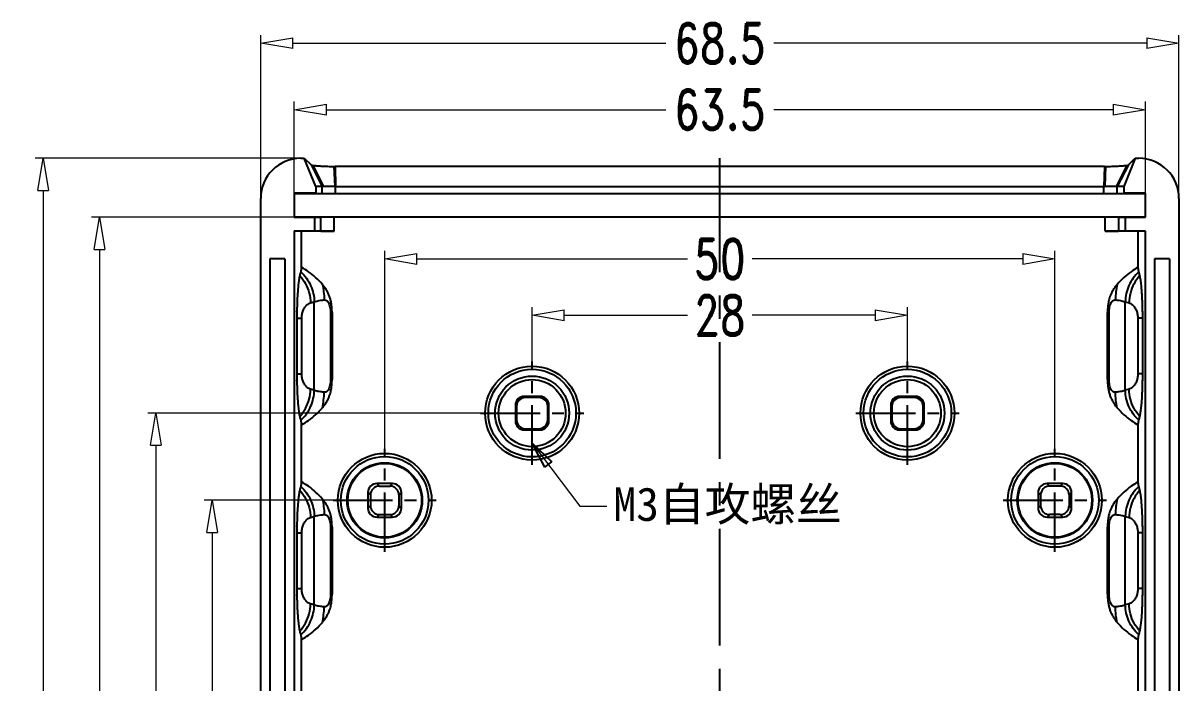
# Model space of a CAD drawing. Header units: millimetres. Extents: x 2827 to 3145, y 1044 to 1251.
# Drawn here: x 2956.3 to 3042.5, y 1200.1 to 1249.3 of the extents above; entities that cross this region are included whole.
import ezdxf

# ---------------------------------------------------------------- set-up
doc = ezdxf.new("R2010")
doc.units = ezdxf.units.MM
doc.linetypes.add('CENTER', pattern=[50.8, 31.75, -6.35, 6.35, -6.35])
doc.layers.add('dim', color=82, linetype='Continuous', lineweight=9)
doc.styles.add('ROMAND', font='romand.shx', dxfattribs={"width": 0.75, "bigfont": 'gbcbig.shx'})
doc.styles.add('楷体', font='simkai_0.ttf')
doc.dimstyles.new('YanXiu', dxfattribs={"dimtxt": 2.5, "dimasz": 2.2, "dimexe": 1, "dimexo": 0, "dimgap": 0.66, "dimtad": 0, "dimzin": 9, "dimdsep": 46, "dimtxsty": 'ROMAND', "dimblk": 'CLOSEDBLANK', "dimcen": 0, "dimclrd": 3, "dimclre": 3, "dimclrt": 7, "dimazin": 2, "dimtfac": 1, "dimtofl": 0, "dimtmove": 0, "dimatfit": 3, "dimldrblk": 'CLOSEDBLANK', "dimfxl": 1, "dimlwd": 5, "dimlwe": 5, "dimarcsym": 0})

# ---------------------------------------------------------------- blocks, each defined once
blk = doc.blocks.new('_ClosedBlank')
at = {"color": 0, "linetype": 'ByBlock', "lineweight": -2}
for p, q in [((-1, 0.167), (0, 0)), ((-1, 0.167), (-1, -0.167)), ((0, 0), (-1, -0.167))]:
    blk.add_line(p, q, dxfattribs=at)
blk = doc.blocks.new('*D16')
at = {"layer": 'Defpoints', "color": 0}
for p in [(1.5, 92), (20.719, 92), (20.719, 0)]:
    blk.add_point(p, dxfattribs=at)
at = {"layer": 'dim', "color": 3, "lineweight": 5}
for p, q in [((20.719, 92), (0.9, 92)), ((1.5, 89.6), (1.5, 48.421)), ((1.5, 2.4), (1.5, 43.579)), ((20.719, 0), (0.9, 0))]:
    blk.add_line(p, q, dxfattribs=at)
at = {"layer": 'dim', "color": 3, "lineweight": 5, "xscale": 2.4, "yscale": 2.4, "zscale": 2.4}
for p, rotation in [((1.5, 92), 90), ((1.5, 0), 270)]:
    blk.add_blockref('_ClosedBlank', p, dxfattribs=dict(at, rotation=rotation))
at = {"layer": 'dim', "color": 7, "insert": (1.5, 46), "char_height": 3, "attachment_point": 5, "rotation": 90, "style": 'ROMAND'}
blk.add_mtext('92', dxfattribs=at)
blk = doc.blocks.new('*D17')
at = {"layer": 'Defpoints', "color": 0}
for p in [(20.223, 87.6), (5.7, 4.4), (20.223, 4.4)]:
    blk.add_point(p, dxfattribs=at)
at = {"layer": 'dim', "color": 3, "lineweight": 5}
for p, q in [((20.223, 87.6), (5.1, 87.6)), ((5.7, 85.2), (5.7, 50.082)), ((5.7, 6.8), (5.7, 41.918)), ((20.223, 4.4), (5.1, 4.4))]:
    blk.add_line(p, q, dxfattribs=at)
at = {"layer": 'dim', "color": 3, "lineweight": 5, "xscale": 2.4, "yscale": 2.4, "zscale": 2.4}
for p, rotation in [((5.7, 87.6), 90), ((5.7, 4.4), 270)]:
    blk.add_blockref('_ClosedBlank', p, dxfattribs=dict(at, rotation=rotation))
at = {"layer": 'dim', "color": 7, "insert": (5.7, 46), "char_height": 3, "attachment_point": 5, "rotation": 90, "style": 'ROMAND'}
blk.add_mtext('83.2', dxfattribs=at)
blk = doc.blocks.new('*D18')
at = {"layer": 'Defpoints', "color": 0}
for p in [(86.223, 100.572), (17.723, 89.004), (86.223, 89.004)]:
    blk.add_point(p, dxfattribs=at)
at = {"layer": 'dim', "color": 3, "lineweight": 5}
for p, q in [((17.723, 89.004), (17.723, 101.172)), ((86.223, 89.004), (86.223, 101.172)), ((20.123, 100.572), (47.944, 100.572)), ((83.823, 100.572), (56.001, 100.572))]:
    blk.add_line(p, q, dxfattribs=at)
at = {"layer": 'dim', "color": 3, "lineweight": 5, "xscale": 2.4, "yscale": 2.4, "zscale": 2.4, "rotation": 180}
blk.add_blockref('_ClosedBlank', (17.723, 100.572), dxfattribs=at)
at = {"layer": 'dim', "color": 3, "lineweight": 5, "xscale": 2.4, "yscale": 2.4, "zscale": 2.4}
blk.add_blockref('_ClosedBlank', (86.223, 100.572), dxfattribs=at)
at = {"layer": 'dim', "color": 7, "insert": (51.973, 100.572), "char_height": 3, "attachment_point": 5, "style": 'ROMAND'}
blk.add_mtext('68.5', dxfattribs=at)
blk = doc.blocks.new('*D19')
at = {"layer": 'Defpoints', "color": 0}
for p in [(83.723, 95.62), (20.223, 89.4), (83.723, 89.4)]:
    blk.add_point(p, dxfattribs=at)
at = {"layer": 'dim', "color": 3, "lineweight": 5}
for p, q in [((20.223, 89.4), (20.223, 96.22)), ((83.723, 89.4), (83.723, 96.22)), ((22.623, 95.62), (47.944, 95.62)), ((81.323, 95.62), (56.001, 95.62))]:
    blk.add_line(p, q, dxfattribs=at)
at = {"layer": 'dim', "color": 3, "lineweight": 5, "xscale": 2.4, "yscale": 2.4, "zscale": 2.4, "rotation": 180}
blk.add_blockref('_ClosedBlank', (20.223, 95.62), dxfattribs=at)
at = {"layer": 'dim', "color": 3, "lineweight": 5, "xscale": 2.4, "yscale": 2.4, "zscale": 2.4}
blk.add_blockref('_ClosedBlank', (83.723, 95.62), dxfattribs=at)
at = {"layer": 'dim', "color": 7, "insert": (51.973, 95.62), "char_height": 3, "attachment_point": 5, "style": 'ROMAND'}
blk.add_mtext('63.5', dxfattribs=at)
blk = doc.blocks.new('*D20')
at = {"layer": 'Defpoints', "color": 0}
for p in [(34.123, 73), (9.9, 19), (34.123, 19)]:
    blk.add_point(p, dxfattribs=at)
at = {"layer": 'dim', "color": 3, "lineweight": 5}
for p, q in [((34.123, 73), (9.3, 73)), ((9.9, 70.6), (9.9, 48.475)), ((9.9, 21.4), (9.9, 43.525)), ((34.123, 19), (9.3, 19))]:
    blk.add_line(p, q, dxfattribs=at)
at = {"layer": 'dim', "color": 3, "lineweight": 5, "xscale": 2.4, "yscale": 2.4, "zscale": 2.4}
for p, rotation in [((9.9, 73), 90), ((9.9, 19), 270)]:
    blk.add_blockref('_ClosedBlank', p, dxfattribs=dict(at, rotation=rotation))
at = {"layer": 'dim', "color": 7, "insert": (9.9, 46), "char_height": 3, "attachment_point": 5, "rotation": 90, "style": 'ROMAND'}
blk.add_mtext('54', dxfattribs=at)
blk = doc.blocks.new('*D21')
at = {"layer": 'Defpoints', "color": 0}
for p in [(23.123, 66.5), (14.1, 25.5), (23.123, 25.5)]:
    blk.add_point(p, dxfattribs=at)
at = {"layer": 'dim', "color": 3, "lineweight": 5}
for p, q in [((23.123, 66.5), (13.5, 66.5)), ((14.1, 64.1), (14.1, 48.1)), ((14.1, 27.9), (14.1, 43.9)), ((23.123, 25.5), (13.5, 25.5))]:
    blk.add_line(p, q, dxfattribs=at)
at = {"layer": 'dim', "color": 3, "lineweight": 5, "xscale": 2.4, "yscale": 2.4, "zscale": 2.4}
for p, rotation in [((14.1, 66.5), 90), ((14.1, 25.5), 270)]:
    blk.add_blockref('_ClosedBlank', p, dxfattribs=dict(at, rotation=rotation))
at = {"layer": 'dim', "color": 7, "insert": (14.1, 46), "char_height": 3, "attachment_point": 5, "rotation": 90, "style": 'ROMAND'}
blk.add_mtext('41', dxfattribs=at)
blk = doc.blocks.new('*D22')
at = {"layer": 'Defpoints', "color": 0}
for p in [(76.973, 84.491), (26.973, 70.35), (76.973, 70.35)]:
    blk.add_point(p, dxfattribs=at)
at = {"layer": 'dim', "color": 3, "lineweight": 5}
for p, q in [((26.973, 70.35), (26.973, 85.09)), ((76.973, 70.35), (76.973, 85.09)), ((29.373, 84.491), (49.552, 84.491)), ((74.573, 84.491), (54.394, 84.491))]:
    blk.add_line(p, q, dxfattribs=at)
at = {"layer": 'dim', "color": 3, "lineweight": 5, "xscale": 2.4, "yscale": 2.4, "zscale": 2.4, "rotation": 180}
blk.add_blockref('_ClosedBlank', (26.973, 84.491), dxfattribs=at)
at = {"layer": 'dim', "color": 3, "lineweight": 5, "xscale": 2.4, "yscale": 2.4, "zscale": 2.4}
blk.add_blockref('_ClosedBlank', (76.973, 84.491), dxfattribs=at)
at = {"layer": 'dim', "color": 7, "insert": (51.973, 84.491), "char_height": 3, "attachment_point": 5, "style": 'ROMAND'}
blk.add_mtext('50', dxfattribs=at)
blk = doc.blocks.new('*D23')
at = {"layer": 'Defpoints', "color": 0}
for p in [(65.973, 80.291), (37.973, 76.85), (65.973, 76.85)]:
    blk.add_point(p, dxfattribs=at)
at = {"layer": 'dim', "color": 3, "lineweight": 5}
for p, q in [((37.973, 76.85), (37.973, 80.89)), ((40.373, 80.291), (49.552, 80.291)), ((63.573, 80.291), (54.394, 80.291)), ((65.973, 76.85), (65.973, 80.89))]:
    blk.add_line(p, q, dxfattribs=at)
at = {"layer": 'dim', "color": 3, "lineweight": 5, "xscale": 2.4, "yscale": 2.4, "zscale": 2.4, "rotation": 180}
blk.add_blockref('_ClosedBlank', (37.973, 80.291), dxfattribs=at)
at = {"layer": 'dim', "color": 3, "lineweight": 5, "xscale": 2.4, "yscale": 2.4, "zscale": 2.4}
blk.add_blockref('_ClosedBlank', (65.973, 80.291), dxfattribs=at)
at = {"layer": 'dim', "color": 7, "insert": (51.973, 80.291), "char_height": 3, "attachment_point": 5, "style": 'ROMAND'}
blk.add_mtext('28', dxfattribs=at)
blk = doc.blocks.new('A$C2DE05118')
at = {"color": 7, "linetype": 'Continuous'}
for p, q in [((20.719, 92), (20.977, 92)), ((21.828, 89.9), (20.977, 92)), ((20.977, 92), (21.477, 91.5)), ((21.477, 91.5), (22.316, 89.9)), ((21.611, 91.469), (22.406, 89.9)), ((82.334, 91.469), (81.54, 89.9)), ((82.468, 91.5), (81.63, 89.9)), ((82.968, 92), (82.117, 89.9)), ((82.468, 91.5), (82.968, 92)), ((82.968, 92), (83.227, 92)), ((23.188, 91.391), (23.252, 89.9)), ((23.275, 91.391), (23.314, 89.9)), ((80.67, 91.391), (23.275, 91.391)), ((80.67, 91.391), (80.631, 89.9)), ((80.757, 91.391), (80.693, 89.9)), ((21.828, 89.9), (21.828, 89.4)), ((22.316, 89.9), (21.828, 89.9)), ((22.316, 89.384), (22.316, 89.9)), ((23.252, 89.9), (80.693, 89.9)), ((23.314, 89.382), (23.314, 89.9)), ((80.631, 89.382), (80.631, 89.9)), ((81.63, 89.384), (81.63, 89.9)), ((82.117, 89.9), (81.63, 89.9)), ((82.117, 89.9), (82.117, 89.4)), ((17.723, 2.996), (17.723, 89.004)), ((20.223, 89.4), (20.223, 87.6)), ((20.223, 89.4), (20.243, 89.38)), ((21.828, 89.4), (20.223, 89.4)), ((20.243, 87.62), (20.243, 89.38)), ((20.243, 89.38), (83.703, 89.38)), ((21.828, 89.4), (22.316, 89.384)), ((81.63, 89.384), (82.117, 89.4)), ((83.723, 89.4), (82.117, 89.4)), ((83.723, 89.4), (83.703, 89.38)), ((83.703, 89.38), (83.703, 87.62)), ((83.723, 87.6), (83.723, 89.4)), ((86.223, 89.004), (86.223, 2.996)), ((20.223, 87.6), (20.243, 87.62)), ((20.223, 87.6), (21.728, 87.6)), ((83.703, 87.62), (20.243, 87.62)), ((21.728, 87.6), (22.216, 87.616)), ((21.728, 87.6), (21.728, 86.6)), ((22.216, 86.576), (22.216, 87.616)), ((23.214, 86.573), (23.214, 87.618)), ((80.731, 86.573), (80.731, 87.618)), ((81.73, 86.576), (81.73, 87.616)), ((81.73, 87.616), (82.217, 87.6)), ((82.217, 87.6), (82.217, 86.6)), ((82.217, 87.6), (83.723, 87.6)), ((83.723, 87.6), (83.703, 87.62)), ((20.226, 86.6), (20.226, 5.4)), ((20.226, 86.6), (21.728, 86.6)), ((20.226, 86.6), (20.763, 86.573)), ((20.763, 83.871), (20.763, 86.573)), ((23.214, 86.573), (20.763, 86.573)), ((22.216, 86.576), (21.728, 86.6)), ((83.182, 86.573), (80.731, 86.573)), ((82.217, 86.6), (81.73, 86.576)), ((82.217, 86.6), (83.719, 86.6)), ((83.719, 86.6), (83.182, 86.573)), ((83.182, 83.871), (83.182, 86.573)), ((83.719, 86.6), (83.719, 5.4)), ((18.412, 84.51), (18.412, 7.49)), ((19.533, 84.51), (18.412, 84.51)), ((19.533, 84.51), (19.533, 7.49)), ((84.412, 84.51), (84.412, 7.49)), ((85.533, 84.51), (84.412, 84.51)), ((85.533, 84.51), (85.533, 7.49)), ((21.438, 81.216), (21.721, 81.286)), ((21.721, 74.714), (21.721, 81.286)), ((82.225, 74.714), (82.225, 81.286)), ((82.225, 81.286), (82.507, 81.216)), ((22.931, 80.494), (22.931, 75.506)), ((23.046, 80.494), (22.931, 80.494)), ((23.046, 80.494), (23.046, 75.506)), ((80.9, 75.506), (80.9, 80.494)), ((80.9, 80.494), (81.014, 80.494)), ((81.014, 75.506), (81.014, 80.494)), ((20.449, 80.08), (20.421, 80.077)), ((20.421, 80.077), (20.421, 75.923)), ((20.449, 75.92), (20.449, 80.08)), ((20.449, 80.08), (20.785, 80.08)), ((20.785, 75.92), (20.785, 80.08)), ((83.16, 80.08), (83.16, 75.92)), ((83.497, 80.08), (83.16, 80.08)), ((83.497, 80.08), (83.497, 75.92)), ((83.524, 80.077), (83.497, 80.08)), ((83.524, 75.923), (83.524, 80.077)), ((20.421, 75.923), (20.449, 75.92)), ((20.449, 75.92), (20.785, 75.92)), ((83.497, 75.92), (83.16, 75.92)), ((83.497, 75.92), (83.524, 75.923)), ((23.046, 75.506), (22.931, 75.506)), ((80.9, 75.506), (81.014, 75.506)), ((21.721, 74.714), (21.438, 74.784)), ((37.387, 74.25), (37.474, 74.163)), ((38.558, 74.25), (37.387, 74.25)), ((38.471, 74.163), (37.474, 74.163)), ((38.558, 74.25), (38.471, 74.163)), ((66.558, 74.25), (65.387, 74.25)), ((65.387, 74.25), (65.474, 74.163)), ((66.471, 74.163), (65.474, 74.163)), ((66.558, 74.25), (66.471, 74.163)), ((82.507, 74.784), (82.225, 74.714)), ((36.723, 73.586), (36.723, 72.414)), ((36.723, 73.586), (36.81, 73.498)), ((36.81, 73.498), (36.81, 72.502)), ((39.223, 73.586), (39.135, 73.498)), ((39.135, 72.502), (39.135, 73.498)), ((39.223, 72.414), (39.223, 73.586)), ((64.723, 73.586), (64.723, 72.414)), ((64.723, 73.586), (64.81, 73.498)), ((64.81, 73.498), (64.81, 72.502)), ((67.223, 73.586), (67.135, 73.498)), ((67.135, 72.502), (67.135, 73.498)), ((67.223, 72.414), (67.223, 73.586)), ((36.723, 72.414), (36.81, 72.502)), ((39.223, 72.414), (39.135, 72.502)), ((64.723, 72.414), (64.81, 72.502)), ((67.223, 72.414), (67.135, 72.502)), ((20.763, 67.871), (20.763, 72.129)), ((37.387, 71.75), (37.474, 71.837)), ((37.387, 71.75), (38.558, 71.75)), ((37.474, 71.837), (38.471, 71.837)), ((38.558, 71.75), (38.471, 71.837)), ((65.387, 71.75), (65.474, 71.837)), ((65.387, 71.75), (66.558, 71.75)), ((65.474, 71.837), (66.471, 71.837)), ((66.558, 71.75), (66.471, 71.837)), ((83.182, 67.871), (83.182, 72.129)), ((26.387, 67.75), (26.575, 67.562)), ((27.558, 67.75), (26.387, 67.75)), ((26.575, 67.562), (27.371, 67.562)), ((27.558, 67.75), (27.371, 67.562)), ((77.558, 67.75), (76.387, 67.75)), ((76.387, 67.75), (76.575, 67.562)), ((77.371, 67.562), (76.575, 67.562)), ((77.558, 67.75), (77.371, 67.562)), ((25.723, 67.086), (25.723, 65.914)), ((25.723, 67.086), (25.91, 66.898)), ((25.91, 66.898), (25.91, 66.102)), ((28.223, 67.086), (28.035, 66.898)), ((28.035, 66.898), (28.035, 66.102)), ((28.223, 65.914), (28.223, 67.086)), ((75.723, 67.086), (75.723, 65.914)), ((75.723, 67.086), (75.91, 66.898)), ((75.91, 66.898), (75.91, 66.102)), ((78.223, 67.086), (78.035, 66.898)), ((78.035, 66.898), (78.035, 66.102)), ((78.223, 65.914), (78.223, 67.086)), ((25.723, 65.914), (25.91, 66.102)), ((28.223, 65.914), (28.035, 66.102)), ((75.723, 65.914), (75.91, 66.102)), ((78.223, 65.914), (78.035, 66.102)), ((21.438, 65.216), (21.721, 65.286)), ((21.721, 58.714), (21.721, 65.286)), ((26.387, 65.25), (26.575, 65.438)), ((26.387, 65.25), (27.558, 65.25)), ((26.575, 65.438), (27.371, 65.438)), ((27.558, 65.25), (27.371, 65.438)), ((76.387, 65.25), (76.575, 65.438)), ((76.387, 65.25), (77.558, 65.25)), ((77.371, 65.438), (76.575, 65.438)), ((77.558, 65.25), (77.371, 65.438)), ((82.225, 65.286), (82.507, 65.216)), ((82.225, 58.714), (82.225, 65.286)), ((20.449, 64.08), (20.421, 64.077)), ((20.421, 64.077), (20.421, 59.923)), ((20.449, 59.92), (20.449, 64.08)), ((20.449, 64.08), (20.785, 64.08)), ((20.785, 59.92), (20.785, 64.08)), ((22.931, 64.494), (22.931, 59.506)), ((23.046, 64.494), (22.931, 64.494)), ((23.046, 64.494), (23.046, 59.506)), ((80.9, 64.494), (81.014, 64.494)), ((80.9, 59.506), (80.9, 64.494)), ((81.014, 59.506), (81.014, 64.494)), ((83.497, 64.08), (83.16, 64.08)), ((83.16, 64.08), (83.16, 59.92)), ((83.524, 64.077), (83.497, 64.08)), ((83.497, 64.08), (83.497, 59.92)), ((83.524, 59.923), (83.524, 64.077)), ((20.421, 59.923), (20.449, 59.92)), ((20.449, 59.92), (20.785, 59.92)), ((23.046, 59.506), (22.931, 59.506)), ((80.9, 59.506), (81.014, 59.506)), ((83.497, 59.92), (83.16, 59.92)), ((83.497, 59.92), (83.524, 59.923)), ((21.721, 58.714), (21.438, 58.784)), ((82.507, 58.784), (82.225, 58.714)), ((20.763, 51.871), (20.763, 56.129)), ((83.182, 51.871), (83.182, 56.129))]:
    blk.add_line(p, q, dxfattribs=at)
at = {"color": 1, "linetype": 'CENTER', "ltscale": 0.274}
blk.add_line((51.973, 0), (51.973, 92), dxfattribs=at)
at = {"color": 1, "linetype": 'CENTER', "ltscale": 0.14}
for p, q in [((37.973, 69.15), (37.973, 76.85)), ((65.973, 69.15), (65.973, 76.85)), ((34.123, 73), (41.823, 73)), ((62.123, 73), (69.823, 73)), ((26.973, 62.65), (26.973, 70.35)), ((76.973, 62.65), (76.973, 70.35)), ((23.123, 66.5), (30.823, 66.5)), ((73.123, 66.5), (80.823, 66.5))]:
    blk.add_line(p, q, dxfattribs=at)
at = {"color": 7, "linetype": 'Continuous'}
for centre, radius in [((37.973, 73), 3.5), ((37.973, 73), 3.267), ((65.973, 73), 3.5), ((65.973, 73), 3.267), ((37.973, 73), 2.762), ((37.973, 73), 2.5), ((65.973, 73), 2.762), ((65.973, 73), 2.5), ((26.973, 66.5), 3.5), ((76.973, 66.5), 3.5), ((26.973, 66.5), 3.267), ((26.973, 66.5), 2.806), ((26.973, 66.5), 2.75), ((76.973, 66.5), 3.267), ((76.973, 66.5), 2.806), ((76.973, 66.5), 2.75)]:
    blk.add_circle(centre, radius, dxfattribs=at)
for centre, radius, start, end in [((23.275, 102.17), 10.779, 269.53721, 269.99834), ((80.67, 102.177), 10.787, 270.00181, 270.46263), ((28.417, 81.397), 8.001, 164.52924, 166.58641), ((75.525, 81.396), 8.004, 13.41378, 15.47005), ((56.882, 80.072), 36.461, 179.17781, 179.99147), ((46.995, 80.072), 36.529, 0.0089, 0.82263), ((56.95, 75.928), 36.529, 180.0089, 180.82263), ((47.063, 75.928), 36.461, 359.17781, 359.99147), ((28.417, 74.603), 8.001, 193.41359, 195.47075), ((75.525, 74.604), 8.004, 344.52995, 346.58622), ((28.417, 65.397), 8.001, 164.52924, 166.58641), ((75.525, 65.396), 8.004, 13.41378, 15.47005), ((56.882, 64.072), 36.461, 179.17781, 179.99147), ((46.995, 64.072), 36.529, 0.0089, 0.82263), ((56.95, 59.928), 36.529, 180.0089, 180.82263), ((47.063, 59.928), 36.461, 359.17781, 359.99147), ((28.417, 58.603), 8.001, 193.41359, 195.47075), ((75.525, 58.604), 8.004, 344.52995, 346.58622)]:
    blk.add_arc(centre, radius, start, end, dxfattribs=at)
for centre, major_axis, ratio, start_param, end_param in [((20.727, 88.996), (-2.127, 2.127), 0.997265, -0.784029, 0.784029), ((83.219, 88.996), (-2.127, -2.127), 0.997265, 2.357564, 3.925621), ((23.314, 89.384), (1, 0), 0.001745, -3.089233, -1.570796), ((80.631, 89.384), (1, 0), 0.001745, -1.570796, -0.05236), ((23.214, 87.616), (1, 0), 0.001745, 1.570796, 3.089233), ((80.731, 87.616), (1, 0), 0.001745, 0.05236, 1.570796), ((23.214, 86.576), (1, 0), 0.002618, -3.089233, -1.570796), ((80.731, 86.576), (1, 0), 0.002618, -1.570796, -0.05236), ((37.387, 73.585), (-0.47, 0.47), 0.999695, -0.785246, 0.785246), ((37.475, 73.498), (-0.47, 0.47), 0.999695, -0.785246, 0.785246), ((38.471, 73.498), (0.47, 0.47), 0.999695, -0.785246, 0.785246), ((38.558, 73.585), (0.47, 0.47), 0.999695, -0.785246, 0.785246), ((65.387, 73.585), (-0.47, 0.47), 0.999695, -0.785246, 0.785246), ((65.475, 73.498), (-0.47, 0.47), 0.999695, -0.785246, 0.785246), ((66.471, 73.498), (0.47, 0.47), 0.999695, -0.785246, 0.785246), ((66.558, 73.585), (0.47, 0.47), 0.999695, -0.785246, 0.785246), ((37.475, 72.502), (-0.47, -0.47), 0.999695, -0.785246, 0.785246), ((38.471, 72.502), (0.47, -0.47), 0.999695, -0.785246, 0.785246), ((65.475, 72.502), (-0.47, -0.47), 0.999695, -0.785246, 0.785246), ((66.471, 72.502), (0.47, -0.47), 0.999695, -0.785246, 0.785246), ((37.387, 72.415), (0.47, 0.47), 0.999695, -3.926839, -2.356347), ((38.558, 72.415), (-0.47, 0.47), 0.999695, -3.926839, -2.356347), ((65.387, 72.415), (0.47, 0.47), 0.999695, -3.926839, -2.356347), ((66.558, 72.415), (-0.47, 0.47), 0.999695, -3.926839, -2.356347), ((26.387, 67.085), (0.47, -0.47), 0.999695, 2.356347, 3.926839), ((26.575, 66.898), (-0.47, 0.47), 0.999695, -0.785246, 0.785246), ((27.37, 66.898), (0.47, 0.47), 0.999695, -0.785246, 0.785246), ((27.558, 67.085), (0.47, 0.47), 0.999695, -0.785246, 0.785246), ((76.387, 67.085), (-0.47, 0.47), 0.999695, -0.785246, 0.785246), ((76.575, 66.898), (-0.47, 0.47), 0.999695, -0.785246, 0.785246), ((77.37, 66.898), (0.47, 0.47), 0.999695, -0.785246, 0.785246), ((77.558, 67.085), (0.47, 0.47), 0.999695, -0.785246, 0.785246), ((26.387, 65.915), (0.47, 0.47), 0.999695, 2.356347, 3.926839), ((26.575, 66.102), (-0.47, -0.47), 0.999695, -0.785246, 0.785246), ((27.37, 66.102), (0.47, -0.47), 0.999695, -0.785246, 0.785246), ((27.558, 65.915), (-0.47, 0.47), 0.999695, -3.926839, -2.356347), ((76.387, 65.915), (0.47, 0.47), 0.999695, -3.926839, -2.356347), ((76.575, 66.102), (-0.47, -0.47), 0.999695, -0.785246, 0.785246), ((77.37, 66.102), (0.47, -0.47), 0.999695, -0.785246, 0.785246), ((77.558, 65.915), (0.47, -0.47), 0.999695, -0.785246, 0.785246)]:
    blk.add_ellipse(centre, major_axis=major_axis, ratio=ratio, start_param=start_param, end_param=end_param, dxfattribs=at)
for points, start_tangent, end_tangent in [([(21.477, 91.5), (21.491, 91.492), (21.518, 91.485), (21.558, 91.477), (21.611, 91.469)], (0.707107, -0.707107), (0.992047, -0.125869)), ([(21.611, 91.469), (21.867, 91.443), (22.245, 91.419), (22.704, 91.4), (23.188, 91.391)], (0.992047, -0.12587), (0.999967, -0.008109)), ([(80.757, 91.391), (81.241, 91.4), (81.7, 91.419), (82.078, 91.443), (82.334, 91.469)], (0.999967, 0.008109), (0.992047, 0.12587)), ([(82.334, 91.469), (82.387, 91.477), (82.427, 91.485), (82.454, 91.492), (82.468, 91.5)], (0.992047, 0.125869), (0.707107, 0.707107)), ([(22.406, 89.9), (22.343, 89.899), (22.316, 89.9)], (-1, -0.000038), (-1, 0)), ([(23.252, 89.9), (22.987, 89.899), (22.745, 89.9), (22.548, 89.899), (22.406, 89.9)], (-1, -0.000003), (-1, -0.000038)), ([(81.54, 89.9), (81.397, 89.899), (81.199, 89.9), (80.959, 89.899), (80.693, 89.9)], (-1, 0.000064), (-1, 0.000007)), ([(81.63, 89.9), (81.601, 89.899), (81.54, 89.9)], (-1, 0), (-1, 0.000064)), ([(20.763, 83.871), (20.743, 83.73), (20.724, 83.613), (20.706, 83.531)], (-0.137791, -0.990461), (-0.26725, -0.963627)), ([(22.323, 82.598), (21.819, 83.118), (21.294, 83.545), (20.763, 83.871)], (-0.65941, 0.751784), (-0.88608, 0.463532)), ([(83.182, 83.871), (82.651, 83.545), (82.127, 83.119), (81.622, 82.598)], (-0.886096, -0.463501), (-0.65942, -0.751775)), ([(83.239, 83.531), (83.22, 83.622), (83.2, 83.742), (83.182, 83.871)], (-0.267046, 0.963684), (-0.137775, 0.990464)), ([(20.634, 83.253), (20.603, 83.104), (20.575, 82.935), (20.55, 82.75), (20.528, 82.554), (20.508, 82.349), (20.49, 82.134), (20.475, 81.914), (20.462, 81.694), (20.451, 81.477), (20.442, 81.264), (20.435, 81.051), (20.43, 80.836), (20.425, 80.595)], (-0.232288, -0.972647), (-0.015281, -0.999883)), ([(20.634, 83.253), (21.066, 82.648), (21.34, 81.955), (21.438, 81.216)], (0.676313, -0.736614), (0.010634, -0.999943)), ([(20.706, 83.531), (21.13, 83.064), (21.448, 82.517), (21.648, 81.916), (21.721, 81.286)], (0.74548, -0.666528), (0.010634, -0.999943)), ([(83.239, 83.531), (82.816, 83.064), (82.497, 82.517), (82.297, 81.916), (82.225, 81.286)], (-0.74548, -0.666528), (-0.010634, -0.999943)), ([(83.311, 83.253), (82.879, 82.648), (82.606, 81.955), (82.507, 81.216)], (-0.676313, -0.736614), (-0.010634, -0.999943)), ([(83.52, 80.596), (83.515, 80.867), (83.508, 81.11), (83.5, 81.347), (83.489, 81.584), (83.476, 81.823), (83.461, 82.06), (83.442, 82.291), (83.422, 82.511), (83.399, 82.72), (83.372, 82.917), (83.343, 83.096), (83.311, 83.253)], (-0.015277, 0.999883), (-0.232288, 0.972647)), ([(22.323, 82.598), (22.419, 82.032), (22.461, 81.444)], (0.219104, -0.975702), (0.022215, -0.999753)), ([(23.046, 80.494), (23.032, 80.849), (22.996, 81.158), (22.94, 81.434), (22.863, 81.689), (22.762, 81.933), (22.637, 82.169), (22.489, 82.391), (22.323, 82.598)], (-0.000213, 1), (-0.659374, 0.751815)), ([(81.622, 82.598), (81.445, 82.377), (81.291, 82.139), (81.169, 81.903), (81.082, 81.688), (81.022, 81.497), (80.98, 81.324), (80.95, 81.159), (80.927, 80.996), (80.912, 80.829), (80.903, 80.661), (80.9, 80.494)], (-0.659376, -0.751813), (-0.000214, -1)), ([(81.622, 82.598), (81.526, 82.032), (81.484, 81.444)], (-0.219117, -0.975698), (-0.022217, -0.999753)), ([(20.785, 80.08), (20.791, 80.216), (20.811, 80.36), (20.845, 80.504), (20.891, 80.642), (20.951, 80.773), (21.022, 80.893), (21.106, 81), (21.202, 81.094), (21.313, 81.168), (21.438, 81.216)], (0.000099, 1), (0.970813, 0.239838)), ([(21.721, 81.286), (21.82, 81.334), (21.982, 81.378), (22.199, 81.415), (22.461, 81.444)], (0.801618, 0.597837), (0.996244, 0.086595)), ([(22.461, 81.444), (22.579, 81.428), (22.683, 81.363), (22.77, 81.251), (22.84, 81.1), (22.89, 80.917), (22.921, 80.712), (22.931, 80.494)], (0.996278, 0.086195), (0.000046, -1)), ([(81.014, 80.494), (81.024, 80.712), (81.055, 80.917), (81.106, 81.1), (81.175, 81.251), (81.263, 81.363), (81.366, 81.428), (81.484, 81.444)], (0.000046, 1), (0.996278, -0.086202)), ([(81.484, 81.444), (81.746, 81.415), (81.963, 81.378), (82.125, 81.334), (82.225, 81.286)], (0.996206, -0.087027), (0.802502, -0.596649)), ([(82.507, 81.216), (82.632, 81.168), (82.743, 81.094), (82.84, 81), (82.923, 80.893), (82.995, 80.773), (83.054, 80.642), (83.101, 80.504), (83.134, 80.36), (83.154, 80.216), (83.16, 80.08)], (0.970813, -0.239838), (0.000098, -1)), ([(20.449, 80.08), (20.441, 80.343), (20.425, 80.595)], (-0.013287, 0.999912), (-0.082172, 0.996618)), ([(83.52, 80.595), (83.504, 80.343), (83.497, 80.08)], (-0.082137, -0.996621), (-0.013301, -0.999912)), ([(20.425, 75.405), (20.441, 75.657), (20.449, 75.92)], (0.082137, 0.996621), (0.013301, 0.999912)), ([(21.438, 74.784), (21.313, 74.832), (21.202, 74.906), (21.106, 75), (21.022, 75.107), (20.951, 75.227), (20.891, 75.358), (20.845, 75.496), (20.811, 75.64), (20.791, 75.784), (20.785, 75.92)], (-0.970813, 0.239838), (-0.000098, 1)), ([(83.16, 75.92), (83.154, 75.784), (83.134, 75.64), (83.101, 75.496), (83.054, 75.358), (82.995, 75.227), (82.923, 75.107), (82.84, 75), (82.743, 74.906), (82.632, 74.832), (82.507, 74.784)], (-0.000099, -1), (-0.970813, -0.239838)), ([(83.497, 75.92), (83.504, 75.657), (83.52, 75.405)], (0.013287, -0.999912), (0.082172, -0.996618)), ([(20.425, 75.404), (20.43, 75.133), (20.437, 74.89), (20.445, 74.653), (20.456, 74.416), (20.469, 74.177), (20.485, 73.94), (20.503, 73.709), (20.523, 73.489), (20.547, 73.28), (20.573, 73.083), (20.602, 72.904), (20.634, 72.747)], (0.015277, -0.999883), (0.232288, -0.972647)), ([(22.323, 73.402), (22.5, 73.623), (22.655, 73.861), (22.776, 74.097), (22.863, 74.312), (22.923, 74.503), (22.965, 74.676), (22.996, 74.841), (23.018, 75.004), (23.034, 75.171), (23.043, 75.339), (23.046, 75.506)], (0.659376, 0.751813), (0.000213, 1)), ([(22.931, 75.506), (22.921, 75.288), (22.89, 75.083), (22.84, 74.9), (22.77, 74.749), (22.683, 74.637), (22.579, 74.572), (22.461, 74.556)], (-0.000046, -1), (-0.996279, 0.08619)), ([(80.9, 75.506), (80.913, 75.151), (80.949, 74.842), (81.006, 74.566), (81.082, 74.311), (81.183, 74.067), (81.308, 73.831), (81.456, 73.609), (81.622, 73.402)], (0.000214, -1), (0.659374, -0.751815)), ([(81.484, 74.556), (81.366, 74.572), (81.263, 74.637), (81.175, 74.749), (81.106, 74.9), (81.055, 75.083), (81.024, 75.288), (81.014, 75.506)], (-0.996277, -0.086207), (-0.000046, 1)), ([(83.311, 72.747), (83.342, 72.896), (83.37, 73.065), (83.395, 73.25), (83.417, 73.446), (83.437, 73.651), (83.455, 73.866), (83.471, 74.086), (83.484, 74.306), (83.494, 74.523), (83.503, 74.736), (83.51, 74.949), (83.516, 75.164), (83.52, 75.405)], (0.232288, 0.972647), (0.015281, 0.999883)), ([(20.634, 72.747), (21.066, 73.352), (21.34, 74.045), (21.438, 74.784)], (0.676313, 0.736614), (0.010634, 0.999943)), ([(20.706, 72.469), (21.13, 72.936), (21.448, 73.483), (21.648, 74.084), (21.721, 74.714)], (0.74548, 0.666528), (0.010634, 0.999943)), ([(22.461, 74.556), (22.199, 74.585), (21.982, 74.622), (21.82, 74.666), (21.721, 74.714)], (-0.996244, 0.086595), (-0.801617, 0.597837)), ([(22.323, 73.402), (22.419, 73.968), (22.461, 74.556)], (0.219111, 0.9757), (0.022217, 0.999753)), ([(82.225, 74.714), (82.125, 74.666), (81.963, 74.622), (81.746, 74.585), (81.484, 74.556)], (-0.802501, -0.596651), (-0.996206, -0.087027)), ([(81.622, 73.402), (81.526, 73.968), (81.484, 74.556)], (-0.219104, 0.975702), (-0.022215, 0.999753)), ([(83.239, 72.469), (82.816, 72.936), (82.497, 73.483), (82.297, 74.084), (82.225, 74.714)], (-0.74548, 0.666528), (-0.010634, 0.999943)), ([(83.311, 72.747), (82.879, 73.352), (82.606, 74.045), (82.507, 74.784)], (-0.676313, 0.736614), (-0.010634, 0.999943)), ([(20.763, 72.129), (21.294, 72.455), (21.818, 72.881), (22.323, 73.402)], (0.88608, 0.463532), (0.659411, 0.751783)), ([(81.622, 73.402), (82.126, 72.882), (82.651, 72.455), (83.182, 72.129)], (0.659419, -0.751776), (0.886096, -0.463501)), ([(20.706, 72.469), (20.726, 72.378), (20.745, 72.258), (20.763, 72.129)], (0.26725, -0.963627), (0.137791, -0.990461)), ([(83.182, 72.129), (83.202, 72.27), (83.221, 72.387), (83.239, 72.469)], (0.137775, 0.990464), (0.267046, 0.963684)), ([(20.763, 67.871), (20.743, 67.73), (20.724, 67.613), (20.706, 67.531)], (-0.137791, -0.990461), (-0.26725, -0.963627)), ([(20.706, 67.531), (21.13, 67.064), (21.448, 66.517), (21.648, 65.916), (21.721, 65.286)], (0.74548, -0.666528), (0.010634, -0.999943)), ([(22.323, 66.598), (21.819, 67.118), (21.294, 67.545), (20.763, 67.871)], (-0.65941, 0.751784), (-0.88608, 0.463532)), ([(83.182, 67.871), (82.651, 67.545), (82.127, 67.119), (81.622, 66.598)], (-0.886096, -0.463501), (-0.65942, -0.751775)), ([(83.239, 67.531), (82.816, 67.064), (82.497, 66.517), (82.297, 65.916), (82.225, 65.286)], (-0.74548, -0.666528), (-0.010634, -0.999943)), ([(83.239, 67.531), (83.22, 67.622), (83.2, 67.742), (83.182, 67.871)], (-0.267046, 0.963684), (-0.137775, 0.990464)), ([(20.634, 67.253), (20.603, 67.104), (20.575, 66.935), (20.55, 66.75), (20.528, 66.554), (20.508, 66.349), (20.49, 66.134), (20.475, 65.914), (20.462, 65.694), (20.451, 65.477), (20.442, 65.264), (20.435, 65.051), (20.43, 64.836), (20.425, 64.595)], (-0.232288, -0.972647), (-0.015281, -0.999883)), ([(20.634, 67.253), (21.066, 66.648), (21.34, 65.955), (21.438, 65.216)], (0.676313, -0.736614), (0.010634, -0.999943)), ([(22.323, 66.598), (22.419, 66.032), (22.461, 65.444)], (0.219104, -0.975702), (0.022215, -0.999753)), ([(23.046, 64.494), (23.032, 64.849), (22.996, 65.158), (22.94, 65.434), (22.863, 65.689), (22.762, 65.933), (22.637, 66.169), (22.489, 66.391), (22.323, 66.598)], (-0.000213, 1), (-0.659374, 0.751815)), ([(81.622, 66.598), (81.445, 66.377), (81.291, 66.139), (81.169, 65.903), (81.082, 65.688), (81.022, 65.497), (80.98, 65.324), (80.95, 65.159), (80.927, 64.996), (80.912, 64.829), (80.903, 64.661), (80.9, 64.494)], (-0.659376, -0.751813), (-0.000214, -1)), ([(81.622, 66.598), (81.526, 66.032), (81.484, 65.444)], (-0.219117, -0.975698), (-0.022217, -0.999753)), ([(83.311, 67.253), (82.879, 66.648), (82.606, 65.955), (82.507, 65.216)], (-0.676313, -0.736614), (-0.010634, -0.999943)), ([(83.52, 64.596), (83.515, 64.867), (83.508, 65.11), (83.5, 65.347), (83.489, 65.584), (83.476, 65.823), (83.461, 66.06), (83.442, 66.291), (83.422, 66.511), (83.399, 66.72), (83.372, 66.917), (83.343, 67.096), (83.311, 67.253)], (-0.015277, 0.999883), (-0.232288, 0.972647)), ([(20.785, 64.08), (20.791, 64.216), (20.811, 64.36), (20.845, 64.504), (20.891, 64.642), (20.951, 64.773), (21.022, 64.893), (21.106, 65), (21.202, 65.094), (21.313, 65.168), (21.438, 65.216)], (0.000099, 1), (0.970813, 0.239838)), ([(21.721, 65.286), (21.82, 65.334), (21.982, 65.378), (22.199, 65.415), (22.461, 65.444)], (0.801618, 0.597837), (0.996244, 0.086595)), ([(22.461, 65.444), (22.579, 65.428), (22.683, 65.363), (22.77, 65.251), (22.84, 65.1), (22.89, 64.917), (22.921, 64.712), (22.931, 64.494)], (0.996278, 0.086195), (0.000046, -1)), ([(81.014, 64.494), (81.024, 64.712), (81.055, 64.917), (81.106, 65.1), (81.175, 65.251), (81.263, 65.363), (81.366, 65.428), (81.484, 65.444)], (0.000046, 1), (0.996278, -0.086202)), ([(81.484, 65.444), (81.746, 65.415), (81.963, 65.378), (82.125, 65.334), (82.225, 65.286)], (0.996206, -0.087027), (0.802502, -0.596649)), ([(82.507, 65.216), (82.632, 65.168), (82.743, 65.094), (82.84, 65), (82.923, 64.893), (82.995, 64.773), (83.054, 64.642), (83.101, 64.504), (83.134, 64.36), (83.154, 64.216), (83.16, 64.08)], (0.970813, -0.239838), (0.000098, -1)), ([(20.449, 64.08), (20.441, 64.343), (20.425, 64.595)], (-0.013287, 0.999912), (-0.082172, 0.996618)), ([(83.52, 64.595), (83.504, 64.343), (83.497, 64.08)], (-0.082137, -0.996621), (-0.013301, -0.999912)), ([(20.425, 59.405), (20.441, 59.657), (20.449, 59.92)], (0.082137, 0.996621), (0.013301, 0.999912)), ([(21.438, 58.784), (21.313, 58.832), (21.202, 58.906), (21.106, 59), (21.022, 59.107), (20.951, 59.227), (20.891, 59.358), (20.845, 59.496), (20.811, 59.64), (20.791, 59.784), (20.785, 59.92)], (-0.970813, 0.239838), (-0.000098, 1)), ([(22.323, 57.402), (22.5, 57.623), (22.655, 57.861), (22.776, 58.097), (22.863, 58.312), (22.923, 58.503), (22.965, 58.676), (22.996, 58.841), (23.018, 59.004), (23.034, 59.171), (23.043, 59.339), (23.046, 59.506)], (0.659376, 0.751813), (0.000213, 1)), ([(22.931, 59.506), (22.921, 59.288), (22.89, 59.083), (22.84, 58.9), (22.77, 58.749), (22.683, 58.637), (22.579, 58.572), (22.461, 58.556)], (-0.000046, -1), (-0.996279, 0.08619)), ([(80.9, 59.506), (80.913, 59.151), (80.949, 58.842), (81.006, 58.566), (81.082, 58.311), (81.183, 58.067), (81.308, 57.831), (81.456, 57.609), (81.622, 57.402)], (0.000214, -1), (0.659374, -0.751815)), ([(81.484, 58.556), (81.366, 58.572), (81.263, 58.637), (81.175, 58.749), (81.106, 58.9), (81.055, 59.083), (81.024, 59.288), (81.014, 59.506)], (-0.996277, -0.086207), (-0.000046, 1)), ([(83.16, 59.92), (83.154, 59.784), (83.134, 59.64), (83.101, 59.496), (83.054, 59.358), (82.995, 59.227), (82.923, 59.107), (82.84, 59), (82.743, 58.906), (82.632, 58.832), (82.507, 58.784)], (-0.000099, -1), (-0.970813, -0.239838)), ([(83.497, 59.92), (83.504, 59.657), (83.52, 59.405)], (0.013287, -0.999912), (0.082172, -0.996618)), ([(20.425, 59.404), (20.43, 59.133), (20.437, 58.89), (20.445, 58.653), (20.456, 58.416), (20.469, 58.177), (20.485, 57.94), (20.503, 57.709), (20.523, 57.489), (20.547, 57.28), (20.573, 57.083), (20.602, 56.904), (20.634, 56.747)], (0.015277, -0.999883), (0.232288, -0.972647)), ([(20.634, 56.747), (21.066, 57.352), (21.34, 58.045), (21.438, 58.784)], (0.676313, 0.736614), (0.010634, 0.999943)), ([(20.706, 56.469), (21.13, 56.936), (21.448, 57.483), (21.648, 58.084), (21.721, 58.714)], (0.74548, 0.666528), (0.010634, 0.999943)), ([(22.461, 58.556), (22.199, 58.585), (21.982, 58.622), (21.82, 58.666), (21.721, 58.714)], (-0.996244, 0.086595), (-0.801617, 0.597837)), ([(82.225, 58.714), (82.125, 58.666), (81.963, 58.622), (81.746, 58.585), (81.484, 58.556)], (-0.802501, -0.596651), (-0.996206, -0.087027)), ([(83.239, 56.469), (82.816, 56.936), (82.497, 57.483), (82.297, 58.084), (82.225, 58.714)], (-0.74548, 0.666528), (-0.010634, 0.999943)), ([(83.311, 56.747), (82.879, 57.352), (82.606, 58.045), (82.507, 58.784)], (-0.676313, 0.736614), (-0.010634, 0.999943)), ([(83.311, 56.747), (83.342, 56.896), (83.37, 57.065), (83.395, 57.25), (83.417, 57.446), (83.437, 57.651), (83.455, 57.866), (83.471, 58.086), (83.484, 58.306), (83.494, 58.523), (83.503, 58.736), (83.51, 58.949), (83.516, 59.164), (83.52, 59.405)], (0.232288, 0.972647), (0.015281, 0.999883)), ([(22.323, 57.402), (22.419, 57.968), (22.461, 58.556)], (0.219111, 0.9757), (0.022217, 0.999753)), ([(81.622, 57.402), (81.526, 57.968), (81.484, 58.556)], (-0.219104, 0.975702), (-0.022215, 0.999753)), ([(20.763, 56.129), (21.294, 56.455), (21.818, 56.881), (22.323, 57.402)], (0.88608, 0.463532), (0.659411, 0.751783)), ([(81.622, 57.402), (82.126, 56.882), (82.651, 56.455), (83.182, 56.129)], (0.659419, -0.751776), (0.886096, -0.463501)), ([(20.706, 56.469), (20.726, 56.378), (20.745, 56.258), (20.763, 56.129)], (0.26725, -0.963627), (0.137791, -0.990461)), ([(83.182, 56.129), (83.202, 56.27), (83.221, 56.387), (83.239, 56.469)], (0.137775, 0.990464), (0.267046, 0.963684))]:
    blk.add_spline(points, degree=3, dxfattribs=dict(at, start_tangent=start_tangent, end_tangent=end_tangent))
at = {"layer": 'dim', "color": 7, "insert": (44.034, 66.077), "char_height": 2.5, "attachment_point": 4, "style": '楷体'}
blk.add_mtext('M3自攻螺丝', dxfattribs=at)
at = {"layer": 'dim'}
for base, p1, p2, picture, middle in [((86.223, 100.572), (17.723, 89.004), (86.223, 89.004), '*D18', (51.973, 100.572)), ((83.723, 95.62), (20.223, 89.4), (83.723, 89.4), '*D19', (51.973, 95.62)), ((76.973, 84.491), (26.973, 70.35), (76.973, 70.35), '*D22', (51.973, 84.491)), ((65.973, 80.291), (37.973, 76.85), (65.973, 76.85), '*D23', (51.973, 80.291))]:
    dim = blk.add_linear_dim(base=base, p1=p1, p2=p2, dimstyle='YanXiu', override={"dimtxt": 3, "dimasz": 2.4, "dimexe": 0.5997, "dimgap": 0.5997, "dimzin": 8}, dxfattribs=at)
    dim.commit()
    dim.dimension.update_dxf_attribs({"geometry": picture, "text_midpoint": middle})
for base, p1, p2, picture, middle in [((1.5, 92), (20.719, 0), (20.719, 92), '*D16', (1.5, 46)), ((5.7, 4.4), (20.223, 87.6), (20.223, 4.4), '*D17', (5.7, 46)), ((9.9, 19), (34.123, 73), (34.123, 19), '*D20', (9.9, 46)), ((14.1, 25.5), (23.123, 66.5), (23.123, 25.5), '*D21', (14.1, 46))]:
    dim = blk.add_linear_dim(base=base, p1=p1, p2=p2, angle=90, dimstyle='YanXiu', override={"dimtxt": 3, "dimasz": 2.4, "dimexe": 0.5997, "dimgap": 0.5997, "dimzin": 8}, dxfattribs=at)
    dim.commit()
    dim.dimension.update_dxf_attribs({"geometry": picture, "text_midpoint": middle})
at = {"layer": 'dim', "annotation_type": 0, "has_hookline": 1, "hookline_direction": 0, "text_width": 17.284}
blk.add_leader([(37.973, 70.756), (41.534, 66.077), (43.534, 66.077)], dimstyle='YanXiu', override={"dimasz": 2, "dimexe": 0.49975, "dimgap": 0.49975, "dimzin": 8}, dxfattribs=at)

msp = doc.modelspace()

# ---------------------------------------------------------------- block references
msp.add_blockref('A$C2DE05118', (2956.292, 1147.227))

doc.saveas('drawing.dxf')
